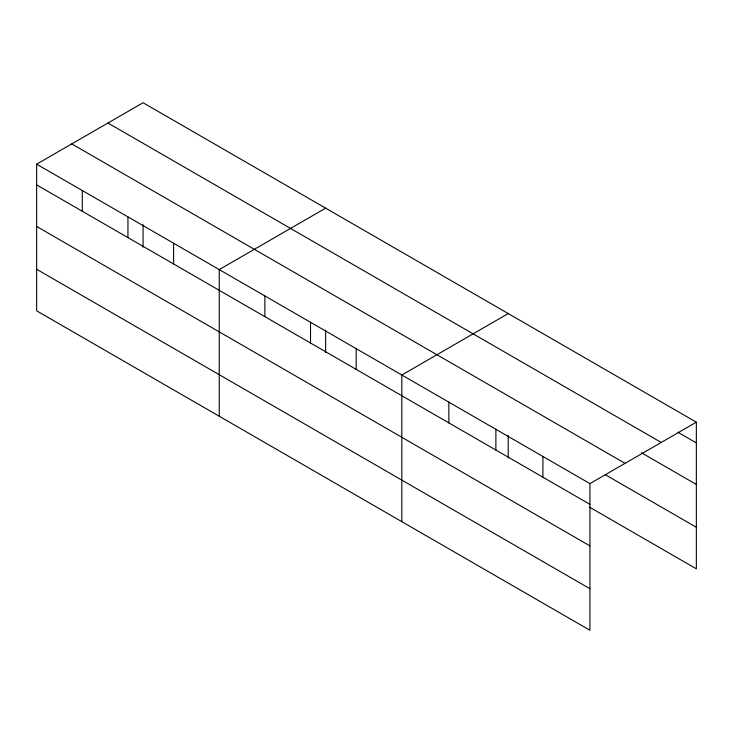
<?xml version="1.0" encoding="UTF-8"?>
<svg xmlns="http://www.w3.org/2000/svg" width="733" height="733" viewBox="0 0 733 733"><rect width="100%" height="100%" fill="white"/><g stroke="black" fill="none" stroke-linecap="round" stroke-linejoin="round"><path stroke-width="1.1" d="M36.65 164.174L589.937 483.615L589.937 630.261L36.65 310.819L36.65 164.174L143.063 102.739L696.35 422.181L696.35 568.826L589.552 507.163M325.644 208.154L219.24 269.588L219.24 416.234M508.235 313.568L401.821 375.003L401.821 521.649M589.937 483.615L696.35 422.181M677.732 432.158L696.35 442.906M107.943 123.016L661.239 442.457M641.485 452.783L696.35 484.458M71.761 143.906L625.057 463.348M605.229 474.663L696.35 527.274M36.65 184.899L589.937 504.341M36.65 226.451L589.937 545.893M36.65 269.268L589.937 588.709M542.915 456.467L542.915 477.192M508.235 435.503L508.235 457.969M495.884 429.309L495.884 450.035M448.853 402.16L448.853 422.886M356.174 348.651L356.174 369.377M325.644 330.088L325.644 352.555M310.526 322.3L310.526 343.026M264.879 295.949L264.879 316.674M173.593 243.237L173.593 263.962M143.063 224.674L143.063 247.14M127.945 216.886L127.945 237.611M82.298 190.534L82.298 211.26"/></g></svg>
